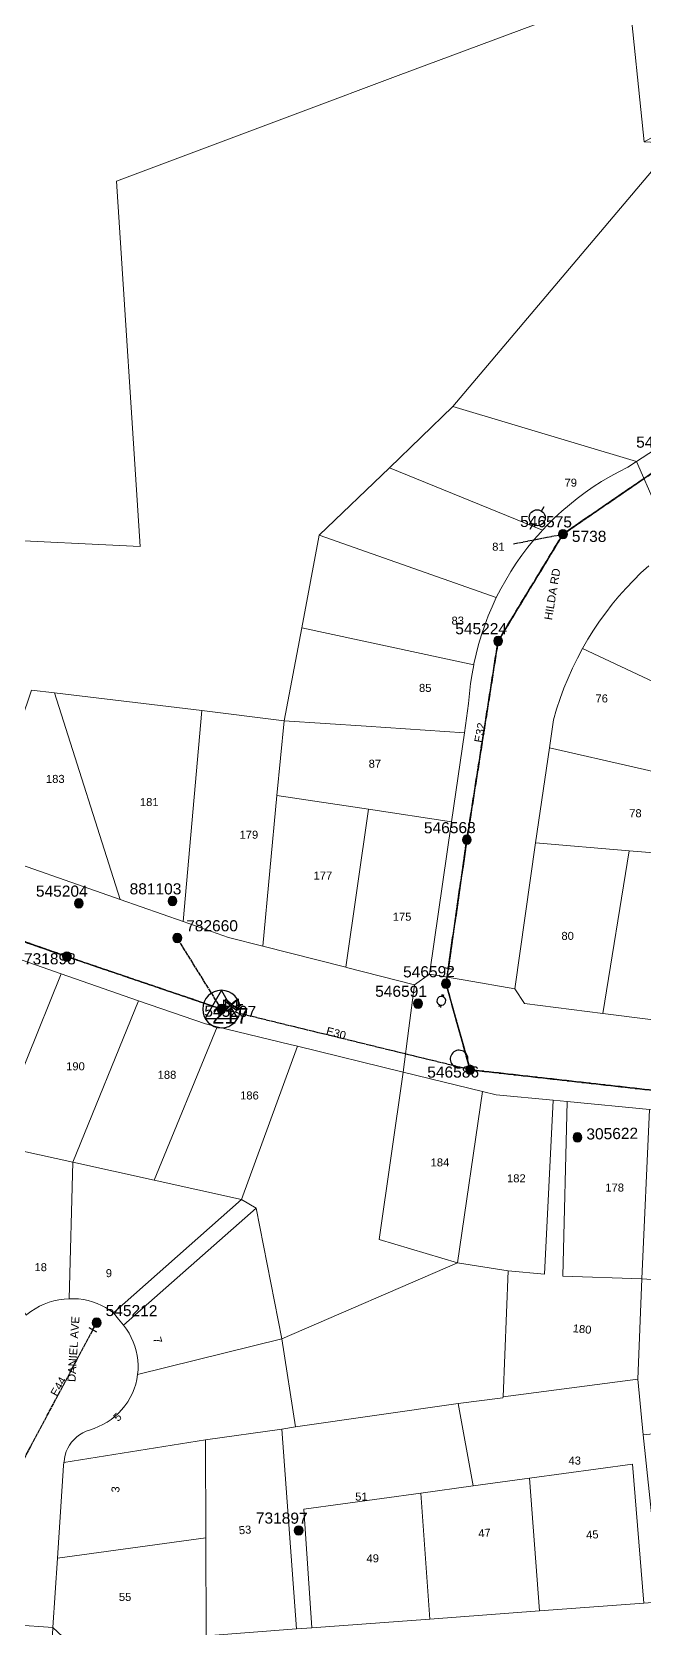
# Model space of a CAD drawing. Header units: metres. Extents: x 311460 to 313373, y 6261260 to 6263889.
# Drawn here: x 311804.7 to 311942.5, y 6262374.5 to 6262733.6 of the extents above; entities that cross this region are included whole.
import ezdxf
from ezdxf.enums import TextEntityAlignment as Align

# ---------------------------------------------------------------- set-up
doc = ezdxf.new("R2010")
doc.units = ezdxf.units.M
doc.linetypes.add('Cable Exist OH', pattern=[1, 1, 0])
doc.layers.get('0').update_dxf_attribs({"color": 6})
doc.layers.add('Cadastre Land Parcels_SP_EXT', color=9, linetype='Continuous', lineweight=5)
doc.layers.add('Cadastre Roads_SP_EXT', color=9, linetype='Continuous', lineweight=5)
for name, color, linetype in [('Equip_LV_EXT', 7, 'Continuous'), ('Equip_SP_HV_EXT', 7, 'Continuous'), ('Equip_SP_LV_EXT', 7, 'Continuous'), ('Mains_HV_EXT', 7, 'Continuous'), ('Mains_LV_EXT', 7, 'Continuous'), ('Mains_SL_EXT', 7, 'Continuous'), ('Sub_SP_TR_HV_LV_EXT', 7, 'Continuous'), ('SupportsOH_SP_TR_HV_LV_SL_EXT', 7, 'Continuous')]:
    doc.layers.add(name, color=color, linetype=linetype)
doc.layers.get('0').freeze()
doc.styles.add('POLE_LABEL', font='arial.ttf')
doc.styles.get("Standard").update_dxf_attribs({"font": 'arial.ttf'})

# ---------------------------------------------------------------- blocks, each defined once
blk = doc.blocks.new('SUB_POLE_EXT')
blk.add_wipeout([(0, 4.22), (0.42, 4.2), (0.83, 4.14), (1.21, 4.05), (1.62, 3.9), (1.99, 3.72), (2.35, 3.51), (2.68, 3.26), (2.99, 2.99), (3.28, 2.66), (3.52, 2.34), (3.76, 1.92), (3.9, 1.62), (4.04, 1.23), (4.18, 0.63), (4.22, 0), (4.18, -0.61), (4.06, -1.15), (3.9, -1.62), (3.58, -2.24), (3.22, -2.73), (2.97, -3.01), (2.68, -3.26), (2.36, -3.5), (2, -3.72), (1.64, -3.89), (1.25, -4.03), (0.82, -4.14), (0.42, -4.2), (0, -4.22), (-0.41, -4.2), (-0.8, -4.15), (-1.21, -4.05), (-1.62, -3.9), (-1.99, -3.73), (-2.35, -3.51), (-2.68, -3.26), (-2.96, -3.02), (-3.23, -2.72), (-3.51, -2.35), (-3.71, -2.01), (-3.91, -1.6), (-4.05, -1.21), (-4.16, -0.76), (-4.22, -0.14), (-4.21, 0.39), (-4.14, 0.83), (-4.03, 1.27), (-3.9, 1.63), (-3.71, 2.02), (-3.5, 2.37), (-3.28, 2.67), (-2.99, 2.99), (-2.68, 3.27), (-2.33, 3.52), (-1.98, 3.73), (-1.63, 3.9), (-1.2, 4.05), (-0.78, 4.15), (-0.4, 4.21)])
blk.add_line((2.16, 0.48), (2.16, 0.48, 0))
blk.add_lwpolyline([(-4.22, 0, 1), (4.22, 0, 1)], format="xyb", close=True)
blk.add_lwpolyline([(2.14, 0.52), (0, 4.22), (-3.66, -2.11), (3.66, -2.11)], close=True)
for tag, height, flags, p in [('ASSET_NUM', 3.5, 8, (2, 2)), ('STREET_CODE', 0.2, 9, (1.5, 0)), ('CONSTRUCTED_VOLTAGE', 0.2, 9, (1.5, -0.2)), ('OPERATING_VOLTAGE', 0.2, 9, (1.5, -0.6)), ('OPERATED_BY', 0.2, 9, (1.5, -0.8)), ('ORIENTATION', 0.2, 9, (1.5, -1.2)), ('OWNED_BY', 0.2, 9, (1.5, -1.4)), ('SECONDARY_VOLTAGE', 0.2, 9, (1.5, -1.6)), ('STATE', 0.2, 9, (1.5, -1.8)), ('SUBSTATION_TYPE', 0.2, 9, (1.5, -2)), ('STREETNAME', 0.2, 9, (1.5, -2.8)), ('SUBURB', 0.2, 9, (1.5, -3)), ('Z', 0.2, 1, (1.5, -3.4)), ('NO_PHASES', 0.2, 9, (1.5, -0.4)), ('MAINTAINED_BY', 0.2, 9, (1.5, -1)), ('USAGE', 0.2, 9, (1.5, -2.2)), ('LEGEND', 0.2, 9, (1.5, -2.4)), ('LOCATION', 0.2, 9, (1.5, -2.6)), ('NOTES', 0.2, 9, (1.5, -3.2))]:
    blk.add_attdef(tag, text='', height=height, dxfattribs=dict(flags=flags)).set_placement(p, align=Align.MIDDLE_LEFT)
blk = doc.blocks.new('LV_OH_LINKS_OPEN_EXT')
for p, q in [((-0.17, 4.97), (-0.17, 5.46)), ((0.17, 4.97), (0.17, 5.46)), ((-0.17, 3), (-0.17, 2.5)), ((0.17, 3), (0.17, 2.5))]:
    blk.add_line(p, q)
blk.add_lwpolyline([(0, 2.99, 1), (0, 4.98, 1)], format="xyb", close=True)
at = {"flags": 9}
for tag, p in [('ACTUAL_STATUS', (0, 0)), ('CONSTRUCTED_VOLTAGE', (0, -0.2)), ('OPERATING_VOLTAGE', (0, -0.6)), ('ORIENTATION', (0, -0.8)), ('OWNED_BY', (0, -1)), ('STATE', (0, -1.2)), ('SWITCH_TYPE', (0, -1.4)), ('NO_PHASES', (0, -0.4)), ('USAGE', (0, -1.6)), ('LEGEND', (0, -1.8)), ('NOTES', (0, -2))]:
    blk.add_attdef(tag, text='', height=0.2, dxfattribs=at).set_placement(p, align=Align.MIDDLE_LEFT)
at = {"flags": 1}
blk.add_attdef('Z', (0, 0), '', height=0.2, dxfattribs=at)
blk = doc.blocks.new('LV_OH_LINKS_DISTFUSE_EXT')
for p, q in [((0, 0), (0.96, 0)), ((3.84, 0), (4.8, 0))]:
    blk.add_line(p, q)
blk.add_lwpolyline([(3.84, -1.2), (3.84, 1.2), (0.96, -1.2), (0.96, 1.2)], close=True)
at = {"flags": 9}
for tag, p in [('ACTUAL_STATUS', (0, 0)), ('CONSTRUCTED_VOLTAGE', (0, -0.2)), ('OPERATING_VOLTAGE', (0, -0.6)), ('ORIENTATION', (0, -0.8)), ('OWNED_BY', (0, -1)), ('STATE', (0, -1.2)), ('SWITCH_TYPE', (0, -1.4)), ('NO_PHASES', (0, -0.4)), ('USAGE', (0, -1.6)), ('NOTES', (0, -1.8))]:
    blk.add_attdef(tag, text='', height=0.2, dxfattribs=at).set_placement(p, align=Align.MIDDLE_LEFT)
at = {"flags": 1}
blk.add_attdef('Z', (0, 0), '', height=0.2, dxfattribs=at)
blk = doc.blocks.new('POLE_EXT')
blk.add_hatch(color=256).paths.add_polyline_path([(-1, 0, 1), (1, 0, 1)])
blk.add_lwpolyline([(-1, 0, 1), (1, 0, 1)], format="xyb", close=True)
for tag, height, flags, p in [('pNumber', 2.5, 8, (-17.84, 2.07)), ('OWNED_BY', 0.2, 9, (1.35, -0.4)), ('SPECIAL_USE', 0.2, 9, (1.35, -0.8)), ('STATE', 0.2, 9, (1.35, -1)), ('cLV', 0.2, 9, (1.35, -1.4)), ('hDepth', 0.2, 9, (1.35, -1.6)), ('hDia', 0.2, 9, (1.35, -1.8)), ('cHV', 0.2, 9, (1.35, -2)), ('cLinedev', 0.2, 9, (1.35, -3.4)), ('PARENT', 0.2, 9, (1.35, -0.6)), ('USAGE', 0.2, 9, (1.35, -1.2)), ('LBRACKET', 0.2, 9, (1.35, -2.2)), ('LExisting', 0.2, 9, (1.35, -2.4)), ('LANTNUMBER', 0.2, 9, (1.35, -2.6)), ('LOther', 0.2, 9, (1.35, -2.8)), ('LRemove', 0.2, 9, (1.35, -3)), ('LEGEND', 0.2, 9, (1.35, -3.2)), ('LOCATION', 0.2, 9, (1.35, -3.6)), ('pExisting', 0.2, 9, (1.35, -3.8)), ('pFooting', 0.2, 9, (1.35, -4.4)), ('pNew', 0.2, 9, (1.35, -4.6)), ('pRelocate', 0.2, 9, (1.35, -5)), ('pRemove', 0.2, 9, (1.35, -5.2)), ('pReplace', 0.2, 9, (1.35, -5.4)), ('pStay', 0.2, 9, (1.35, -5.6)), ('pType', 0.2, 9, (1.35, -5.8)), ('cspan', 0.2, 9, (1.35, -6)), ('STREETNAME', 0.2, 9, (1.35, -6.2)), ('SUBURB', 0.2, 9, (1.35, -6.4)), ('OPERATED_BY', 0.2, 9, (1.36, -7.01)), ('PFNUMBER', 0.2, 9, (1.35, -4)), ('NEWPFNUMBER', 0.2, 9, (1.35, -4.2)), ('NOTES', 0.2, 9, (1.35, -6.6)), ('MAINTAINED_BY', 0.2, 9, (1.36, -6.81))]:
    blk.add_attdef(tag, text='', height=height, dxfattribs=dict(flags=flags)).set_placement(p, align=Align.MIDDLE_LEFT)
at = {"style": 'POLE_LABEL'}
for tag, height, flags, p in [('STRUCTURE_PLANT_NUMBER', 0.2, 9, (1.35, 0.03)), ('ASSET_NUM', 2.5, 8, (2, 2)), ('STREET_CODE', 0.2, 9, (1.35, -0.2))]:
    blk.add_attdef(tag, text='', height=height, dxfattribs=dict(at, flags=flags)).set_placement(p, align=Align.MIDDLE_LEFT)
at = {"flags": 1}
blk.add_attdef('Z', (1.35, -7.33), '', height=0.2, dxfattribs=at)
blk = doc.blocks.new('HV_ABS_OPEN_EXT')
for p, q in [((-3, 6.87), (-1.8, 6.87)), ((1.8, 6.87), (3, 6.87))]:
    blk.add_line(p, q)
blk.add_circle((0, 6.87), 1.8)
for tag, height, flags, p in [('STREET_CODE', 0.2, 9, (1.5, 0)), ('ASSET_NUM', 2.5, 8, (2, 2)), ('ACTUAL_STATUS', 0.2, 9, (1.5, -0.2)), ('CONSTRUCTED_VOLTAGE', 0.2, 9, (1.5, -0.4)), ('OPERATING_VOLTAGE', 0.2, 9, (1.5, -0.8)), ('ORIENTATION', 0.2, 9, (1.5, -1)), ('OWNED_BY', 0.2, 9, (1.5, -1.2)), ('STATE', 0.2, 9, (1.5, -1.4)), ('SWITCH_TYPE', 0.2, 9, (1.5, -1.6)), ('STREETNAME', 0.2, 9, (1.5, -2.4)), ('SUBURB', 0.2, 9, (1.5, -2.6)), ('OPERATED_BY', 0.2, 9, (1.5, -3.2)), ('Z', 0.2, 1, (1.5, -3.6)), ('NO_PHASES', 0.2, 9, (1.5, -0.6)), ('USAGE', 0.2, 9, (1.5, -1.8)), ('LEGEND', 0.2, 9, (1.5, -2)), ('LOCATION', 0.2, 9, (1.5, -2.2)), ('NOTES', 0.2, 9, (1.5, -2.8)), ('MAINTAINED_BY', 0.2, 9, (1.5, -3)), ('LABEL_ALIGNMENT', 0.2, 9, (1.5, -3.4))]:
    blk.add_attdef(tag, text='', height=height, dxfattribs=dict(flags=flags)).set_placement(p, align=Align.MIDDLE_LEFT)
blk = doc.blocks.new('End Shackle_EXT')
blk.add_wipeout([(0, 0.25), (1.81, 0.25), (1.82, -0.25), (0, -0.25)])
blk.add_line((1.81, -1), (1.81, 1))
at = {"flags": 1}
blk.add_attdef('Z', (0, 0), '', height=0.2, dxfattribs=at)
at = {"flags": 9}
for tag, p in [('CONNECTOR_TYPE', (0, 0)), ('CONSTRUCTED_VOLTAGE', (0, -0.2)), ('OPERATING_VOLTAGE', (0, -0.6)), ('ORIENTATION', (0, -0.8)), ('OWNED_BY', (0, -1)), ('STATE', (0, -1.2)), ('NO_PHASES', (0, -0.4)), ('USAGE', (0, -1.4)), ('NOTES', (0, -1.6))]:
    blk.add_attdef(tag, text='', height=0.2, dxfattribs=at).set_placement(p, align=Align.MIDDLE_LEFT)

msp = doc.modelspace()

# ---------------------------------------------------------------- linework, layer by layer
at = {"layer": 'Cadastre Land Parcels_SP_EXT', "linetype": 'Continuous'}
for points in [[(311520.36, 6262955.95), (311490.23, 6262931.96), (311505, 6262914.04), (311557.68, 6262840.03), (311571.49, 6262809.57), (311579.24, 6262781.64), (311600.68, 6262704.21), (311609.49, 6262744.8), (311647.24, 6262719.92), (311689.74, 6262685.8), (311741.97, 6262661.77), (311761.12, 6262621.09), (311829.11, 6262617.8), (311823.8, 6262700.03), (311865.18, 6262715.51), (311887.14, 6262723.73), (311938.94, 6262743.09), (311942.5, 6262708.85), (311982.1, 6262730.69), (312070.89, 6262779.66), (312197.05, 6262819.66), (312208.41, 6262823.26), (312232.45, 6262830.88)], [(311804.65, 6262585.53), (311809.86, 6262584.92), (311842.96, 6262580.9), (311861.48, 6262578.59), (311865.47, 6262599.54), (311869.41, 6262620.37), (311885.23, 6262635.48), (311899.47, 6262649.33), (311949.48, 6262708.44), (311942.5, 6262708.85), (311942.5, 6262708.85), (311938.94, 6262743.09), (311887.14, 6262723.73), (311865.18, 6262715.51), (311823.8, 6262700.03), (311829.11, 6262617.8), (311761.12, 6262621.09)], [(311949.48, 6262708.44), (311899.47, 6262649.33), (311940.75, 6262636.96), (311958.49, 6262648.44)], [(311943.52, 6262613.5), (311941.76, 6262611.88), (311940.06, 6262610.2), (311938.41, 6262608.46), (311936.83, 6262606.67), (311935.3, 6262604.82), (311933.84, 6262602.93), (311932.44, 6262600.99), (311931.11, 6262599), (311929.85, 6262596.97), (311928.64, 6262594.87), (311964.43, 6262578.11)]]:
    msp.add_lwpolyline(points, dxfattribs=at)
for points in [[(311940.75, 6262636.96), (311899.47, 6262649.33), (311885.23, 6262635.48), (311919.63, 6262621.49), (311920.74, 6262622.68), (311922.33, 6262624.25), (311923.96, 6262625.77), (311925.66, 6262627.22), (311927.4, 6262628.61), (311929.19, 6262629.95), (311931.03, 6262631.21), (311932.91, 6262632.41), (311934.83, 6262633.55), (311936.79, 6262634.61), (311938.79, 6262635.65), (311940.75, 6262636.96)], [(311919.63, 6262621.49), (311885.23, 6262635.48), (311869.41, 6262620.37), (311909.23, 6262606.31), (311910.26, 6262608.31), (311911.34, 6262610.26), (311912.49, 6262612.17), (311913.71, 6262614.04), (311914.99, 6262615.87), (311916.34, 6262617.65), (311917.74, 6262619.38), (311919.21, 6262621.05), (311919.63, 6262621.49)], [(311909.23, 6262606.31), (311869.41, 6262620.37), (311865.47, 6262599.54), (311904.15, 6262591.17), (311904.19, 6262591.42), (311904.69, 6262593.62), (311905.26, 6262595.8), (311905.9, 6262597.96), (311906.63, 6262600.09), (311907.43, 6262602.2), (311908.3, 6262604.28), (311909.23, 6262606.31)], [(311904.15, 6262591.17), (311865.47, 6262599.54), (311861.48, 6262578.59), (311879.98, 6262577.37), (311902.05, 6262575.91), (311903.01, 6262582.5), (311903.18, 6262584.74), (311903.44, 6262586.98), (311903.78, 6262589.21), (311904.15, 6262591.17)], [(311964.43, 6262578.11), (311928.64, 6262594.87), (311927.48, 6262592.7), (311926.39, 6262590.48), (311925.37, 6262588.22), (311924.42, 6262585.92), (311923.56, 6262583.59), (311922.77, 6262581.24), (311922.06, 6262578.86), (311921.17, 6262572.56), (311960.61, 6262563.56), (311964.43, 6262578.11)], [(311809.86, 6262584.92), (311804.65, 6262585.53), (311792.54, 6262549.65), (311824.59, 6262538.44), (311809.86, 6262584.92)], [(311842.96, 6262580.9), (311809.86, 6262584.92), (311824.59, 6262538.44), (311838.78, 6262533.44), (311842.96, 6262580.9)], [(311861.48, 6262578.59), (311842.96, 6262580.9), (311838.78, 6262533.44), (311848.97, 6262529.84), (311856.72, 6262527.89), (311859.88, 6262561.82), (311861.48, 6262578.59)], [(311902.05, 6262575.91), (311879.98, 6262577.37), (311861.48, 6262578.59), (311859.88, 6262561.82), (311880.51, 6262558.71), (311899.16, 6262555.89), (311902.05, 6262575.91)], [(311960.61, 6262563.56), (311921.17, 6262572.56), (311918.08, 6262551.17), (311939.14, 6262549.39), (311956.67, 6262547.93), (311960.61, 6262563.56)], [(311880.51, 6262558.71), (311859.88, 6262561.82), (311856.72, 6262527.89), (311875.36, 6262523.19), (311880.51, 6262558.71)], [(311899.16, 6262555.89), (311880.51, 6262558.71), (311875.36, 6262523.19), (311875.52, 6262523.15), (311890.82, 6262519.24), (311894.21, 6262521.64), (311899.16, 6262555.89)], [(311939.14, 6262549.39), (311918.08, 6262551.17), (311913.38, 6262518.31), (311915.55, 6262515.01), (311933.23, 6262512.74), (311939.14, 6262549.39)], [(311956.67, 6262547.93), (311939.14, 6262549.39), (311933.23, 6262512.74), (311953.46, 6262510.24), (311956.67, 6262547.93)], [(311811.31, 6262521.7), (311793.9, 6262527.76), (311781.25, 6262495.69), (311779.6, 6262486.89), (311795.79, 6262483.32), (311811.31, 6262521.7)], [(311828.73, 6262515.65), (311811.31, 6262521.7), (311795.79, 6262483.32), (311813.95, 6262479.3), (311828.73, 6262515.65)], [(311900.49, 6262456.71), (311882.86, 6262461.96), (311888.27, 6262499.58), (311864.53, 6262505.41), (311851.9, 6262470.9), (311855.22, 6262468.97), (311861, 6262439.59), (311900.49, 6262456.71)], [(311906.16, 6262495.22), (311888.27, 6262499.58), (311882.86, 6262461.96), (311900.49, 6262456.71), (311906.16, 6262495.22)], [(311911.86, 6262454.91), (311920.08, 6262454.15), (311922.05, 6262493.25), (311909.19, 6262494.5), (311906.16, 6262495.22), (311900.49, 6262456.71), (311911.86, 6262454.91)], [(311910.74, 6262426.51), (311941.06, 6262430.53), (311942, 6262453.09), (311924.16, 6262453.66), (311925.18, 6262492.95), (311922.05, 6262493.25), (311920.08, 6262454.15), (311911.86, 6262454.91), (311910.74, 6262426.51)], [(311943.7, 6262491.18), (311925.18, 6262492.95), (311924.16, 6262453.66), (311942, 6262453.09), (311943.7, 6262491.18)], [(311965.68, 6262489.09), (311943.7, 6262491.18), (311942, 6262453.09), (311964.1, 6262451.57), (311964.39, 6262458.56), (311965.68, 6262489.09)], [(311795.79, 6262483.32), (311779.6, 6262486.89), (311803.45, 6262444.9), (311803.59, 6262445.03), (311804.51, 6262445.73), (311805.47, 6262446.36), (311806.48, 6262446.92), (311807.52, 6262447.41), (311808.61, 6262447.81), (311809.71, 6262448.14), (311810.84, 6262448.38), (311811.98, 6262448.54), (311813.11, 6262448.62), (311813.95, 6262479.3), (311795.79, 6262483.32)], [(311832.22, 6262475.26), (311813.95, 6262479.3), (311813.11, 6262448.62), (311814.2, 6262448.62), (311815.26, 6262448.55), (311816.32, 6262448.41), (311817.37, 6262448.19), (311818.4, 6262447.9), (311819.4, 6262447.53), (311820.38, 6262447.1), (311821.32, 6262446.6), (311822.23, 6262446.04), (311823.09, 6262445.41), (311851.9, 6262470.9), (311832.22, 6262475.26)], [(311861, 6262439.59), (311855.22, 6262468.97), (311825.36, 6262442.64), (311826.01, 6262441.78), (311826.6, 6262440.87), (311827.11, 6262439.92), (311827.56, 6262438.94), (311827.93, 6262437.93), (311828.22, 6262436.89), (311828.44, 6262435.84), (311828.59, 6262434.77), (311828.65, 6262433.69), (311828.63, 6262432.61), (311828.54, 6262431.54), (311861, 6262439.59)], [(311900.63, 6262425.06), (311910.73, 6262426.29), (311910.74, 6262426.51), (311911.86, 6262454.91), (311900.49, 6262456.71), (311861, 6262439.59), (311864.04, 6262419.78), (311900.63, 6262425.06)], [(311964.1, 6262451.57), (311942, 6262453.09), (311941.06, 6262430.53), (311942.26, 6262417.96), (311960.99, 6262419.88), (311964.77, 6262381.07), (311968.43, 6262381.19), (311963.23, 6262433.3), (311964.1, 6262451.57)], [(311864.04, 6262419.78), (311861, 6262439.59), (311828.54, 6262431.54), (311828.36, 6262430.46), (311828.1, 6262429.4), (311827.77, 6262428.36), (311827.35, 6262427.34), (311826.87, 6262426.36), (311826.31, 6262425.42), (311825.69, 6262424.53), (311825, 6262423.68), (311824.25, 6262422.88), (311823.44, 6262422.14), (311822.58, 6262421.47), (311821.68, 6262420.85), (311820.73, 6262420.31), (311819.74, 6262419.84), (311818.78, 6262419.43), (311817.71, 6262419.04), (311816.93, 6262418.78), (311816.19, 6262418.43), (311815.49, 6262418.01), (311814.83, 6262417.52), (311814.23, 6262416.96), (311813.69, 6262416.35), (311813.21, 6262415.68), (311812.81, 6262414.97), (311812.48, 6262414.22), (311812.22, 6262413.45), (311812.05, 6262412.65), (311811.97, 6262411.83), (311811.96, 6262411.74), (311843.8, 6262416.86), (311861.01, 6262419.24), (311864.04, 6262419.78)], [(311942.26, 6262417.96), (311941.06, 6262430.53), (311910.74, 6262426.51), (311910.73, 6262426.29), (311900.63, 6262425.06), (311904, 6262406.5), (311916.72, 6262408.25), (311939.88, 6262411.42), (311942.45, 6262380.11), (311946.25, 6262380.39), (311942.26, 6262417.96)], [(311867.75, 6262374.57), (311865.89, 6262401.27), (311892.25, 6262404.89), (311904, 6262406.5), (311900.63, 6262425.06), (311864.04, 6262419.78), (311861.01, 6262419.24), (311864.24, 6262374.32), (311867.75, 6262374.57)], [(311864.24, 6262374.32), (311861.01, 6262419.24), (311843.8, 6262416.86), (311843.86, 6262394.85), (311843.95, 6262372.81), (311864.24, 6262374.32)], [(311964.77, 6262381.07), (311960.99, 6262419.88), (311942.26, 6262417.96), (311946.25, 6262380.39), (311946.5, 6262380.41), (311964.77, 6262381.07)], [(311843.86, 6262394.85), (311843.8, 6262416.86), (311811.96, 6262411.74), (311811.89, 6262411.06), (311810.5, 6262390.23), (311843.86, 6262394.85)], [(311918.96, 6262378.37), (311916.72, 6262408.25), (311904, 6262406.5), (311892.25, 6262404.89), (311894.24, 6262376.53), (311918.96, 6262378.37)], [(311942.45, 6262380.11), (311939.88, 6262411.42), (311916.72, 6262408.25), (311918.96, 6262378.37), (311942.45, 6262380.11)], [(311894.24, 6262376.53), (311892.25, 6262404.89), (311865.89, 6262401.27), (311867.75, 6262374.57), (311894.24, 6262376.53)], [(311843.95, 6262372.81), (311843.86, 6262394.85), (311810.5, 6262390.23), (311809.48, 6262374.65), (311813.81, 6262370.58), (311843.95, 6262372.81)]]:
    msp.add_lwpolyline(points, close=True, dxfattribs=at)
at = {"layer": 'Cadastre Roads_SP_EXT', "linetype": 'Continuous'}
for points in [[(311945.07, 6262627.18), (311940.75, 6262636.96), (311938.79, 6262635.65), (311936.79, 6262634.61), (311934.83, 6262633.55), (311932.91, 6262632.41), (311931.03, 6262631.21), (311929.19, 6262629.95), (311927.4, 6262628.61), (311925.66, 6262627.22), (311923.96, 6262625.77), (311922.33, 6262624.25), (311920.74, 6262622.68), (311919.63, 6262621.49), (311919.21, 6262621.05), (311917.74, 6262619.38), (311916.34, 6262617.65), (311914.99, 6262615.87), (311913.71, 6262614.04), (311912.49, 6262612.17), (311911.34, 6262610.26), (311910.26, 6262608.31), (311909.23, 6262606.31), (311908.3, 6262604.28), (311907.43, 6262602.2), (311906.63, 6262600.09), (311905.9, 6262597.96), (311905.26, 6262595.8), (311904.69, 6262593.62), (311904.19, 6262591.42), (311904.15, 6262591.17), (311903.78, 6262589.21), (311903.44, 6262586.98), (311903.18, 6262584.74), (311903.01, 6262582.5), (311902.05, 6262575.91), (311899.16, 6262555.89), (311894.21, 6262521.64), (311902.23, 6262520.25), (311913.38, 6262518.31), (311918.08, 6262551.17), (311921.17, 6262572.56), (311922.06, 6262578.86), (311922.77, 6262581.24), (311923.56, 6262583.59), (311924.42, 6262585.92), (311925.37, 6262588.22), (311926.39, 6262590.48), (311927.48, 6262592.7), (311928.64, 6262594.87), (311929.85, 6262596.97), (311931.11, 6262599), (311932.44, 6262600.99), (311933.84, 6262602.93), (311935.3, 6262604.82), (311936.83, 6262606.67), (311938.41, 6262608.46), (311940.06, 6262610.2), (311941.76, 6262611.88), (311943.52, 6262613.5)], [(311800.99, 6262375.24), (311809.48, 6262374.65), (311810.5, 6262390.23), (311811.89, 6262411.06), (311811.96, 6262411.74), (311811.97, 6262411.83), (311812.05, 6262412.65), (311812.22, 6262413.45), (311812.48, 6262414.22), (311812.81, 6262414.97), (311813.21, 6262415.68), (311813.69, 6262416.35), (311814.23, 6262416.96), (311814.83, 6262417.52), (311815.49, 6262418.01), (311816.19, 6262418.43), (311816.93, 6262418.78), (311817.71, 6262419.04), (311818.78, 6262419.43), (311819.74, 6262419.84), (311820.73, 6262420.31), (311821.68, 6262420.85), (311822.58, 6262421.47), (311823.44, 6262422.14), (311824.25, 6262422.88), (311825, 6262423.68), (311825.69, 6262424.53), (311826.31, 6262425.42), (311826.87, 6262426.36), (311827.35, 6262427.34), (311827.77, 6262428.36), (311828.1, 6262429.4), (311828.36, 6262430.46), (311828.54, 6262431.54), (311828.63, 6262432.61), (311828.65, 6262433.69), (311828.59, 6262434.77), (311828.44, 6262435.84), (311828.22, 6262436.89), (311827.93, 6262437.93), (311827.56, 6262438.94), (311827.11, 6262439.92), (311826.6, 6262440.87), (311826.01, 6262441.78), (311825.36, 6262442.64), (311824.23, 6262444.02), (311823.09, 6262445.41), (311823.09, 6262445.41), (311822.23, 6262446.04), (311821.32, 6262446.6), (311820.38, 6262447.1), (311819.4, 6262447.53), (311818.4, 6262447.9), (311817.37, 6262448.19), (311816.32, 6262448.41), (311815.26, 6262448.55), (311814.2, 6262448.62), (311813.11, 6262448.62), (311811.98, 6262448.54), (311810.84, 6262448.38), (311809.71, 6262448.14), (311808.61, 6262447.81), (311807.52, 6262447.41), (311806.48, 6262446.92), (311805.47, 6262446.36), (311804.51, 6262445.73)], [(312031.57, 6262368.12), (312030.55, 6262375.79), (312029.55, 6262383.41), (312006.61, 6262382.57), (311988.97, 6262381.93), (311986.68, 6262381.85), (311968.43, 6262381.19), (311964.77, 6262381.07), (311946.5, 6262380.41), (311946.25, 6262380.39), (311942.45, 6262380.11), (311918.96, 6262378.37), (311894.24, 6262376.53), (311867.75, 6262374.57), (311864.24, 6262374.32)], [(311813.81, 6262370.58), (311809.48, 6262374.65), (311808.89, 6262362.32)]]:
    msp.add_lwpolyline(points, dxfattribs=at)
msp.add_lwpolyline([(311855.22, 6262468.97), (311851.9, 6262470.9), (311823.09, 6262445.41), (311824.23, 6262444.02), (311825.36, 6262442.64), (311855.22, 6262468.97)], close=True, dxfattribs=at)
at = {"layer": 'Mains_HV_EXT', "linetype": 'Cable Exist OH'}
for points in [[(311924.23, 6262620.6), (311950.34, 6262638.5)], [(311993.49, 6262490.54), (311959.95, 6262493.74), (311903.34, 6262500.11)]]:
    msp.add_lwpolyline(points, dxfattribs=at)
at = {"layer": 'Mains_LV_EXT', "linetype": 'Cable Exist OH'}
for points in [[(311950.34, 6262638.5), (311924.23, 6262620.6)], [(311924.23, 6262620.6), (311909.64, 6262596.58)], [(311913.11, 6262618.42), (311924.23, 6262620.6)], [(311909.64, 6262596.58), (311902.6, 6262551.85)], [(311783.88, 6262535.56), (311812.62, 6262525.57)], [(311903.34, 6262500.11), (311959.95, 6262493.74)]]:
    msp.add_lwpolyline(points, dxfattribs=at)
at = {"layer": 'Mains_LV_EXT', "linetype": 'Continuous'}
msp.add_lwpolyline([(311902.8, 6262502.04, 3.690324), (311901.4, 6262500.59)], format="xyb", dxfattribs=at)
at = {"layer": 'Mains_SL_EXT', "linetype": 'Cable Exist OH'}
for points in [[(311909.64, 6262596.58), (311924.23, 6262620.6), (311950.34, 6262638.5)], [(311783.88, 6262535.56), (311812.62, 6262525.57)], [(311903.34, 6262500.11), (311959.95, 6262493.74)]]:
    msp.add_lwpolyline(points, dxfattribs=at)

# ---------------------------------------------------------------- block references
at = {"layer": 'Equip_SP_HV_EXT'}
ref = msp.add_blockref('HV_ABS_OPEN_EXT', (311924.23, 6262620.6), dxfattribs=dict(at, rotation=57.63518879743604))
ref.add_attrib('ASSET_NUM', '5738', dxfattribs={"layer": '0', "height": 2.5}).set_placement((311926.23, 6262621.35), align=Align.TOP_LEFT)
at = {"layer": 'Equip_SP_LV_EXT', "rotation": 164.6332381244821}
msp.add_blockref('LV_OH_LINKS_OPEN_EXT', (311897.92, 6262519.46), dxfattribs=at)
at = {"layer": 'Sub_SP_TR_HV_LV_EXT'}
ref = msp.add_blockref('SUB_POLE_EXT', (311847.39, 6262513.76), dxfattribs=at)
ref.add_attrib('ASSET_NUM', '217', dxfattribs={"layer": '0', "height": 3.5}).set_placement((311849.39, 6262514.01), align=Align.TOP_CENTER)
at = {"layer": 'SupportsOH_SP_TR_HV_LV_SL_EXT'}
ref = msp.add_blockref('POLE_EXT', (311950.34, 6262638.5), dxfattribs=at)
ref.add_attrib('ASSET_NUM', '546567', dxfattribs={"layer": '0', "height": 2.5, "rotation": 359.7788, "style": 'POLE_LABEL'}).set_placement((311952.34, 6262639.25), align=Align.BOTTOM_RIGHT)
ref = msp.add_blockref('POLE_EXT', (311924.23, 6262620.6), dxfattribs=at)
ref.add_attrib('ASSET_NUM', '546575', dxfattribs={"layer": '0', "height": 2.5, "rotation": 359.4767, "style": 'POLE_LABEL'}).set_placement((311926.23, 6262621.35), align=Align.BOTTOM_RIGHT)
ref = msp.add_blockref('POLE_EXT', (311909.64, 6262596.58), dxfattribs=at)
ref.add_attrib('ASSET_NUM', '545224', dxfattribs={"layer": '0', "height": 2.5, "style": 'POLE_LABEL'}).set_placement((311911.64, 6262597.33), align=Align.BOTTOM_RIGHT)
ref = msp.add_blockref('POLE_EXT', (311902.6, 6262551.85), dxfattribs=at)
ref.add_attrib('ASSET_NUM', '546568', dxfattribs={"layer": '0', "height": 2.5, "rotation": 0.3049, "style": 'POLE_LABEL'}).set_placement((311904.6, 6262552.6), align=Align.BOTTOM_RIGHT)
ref = msp.add_blockref('POLE_EXT', (311815.3, 6262537.54), dxfattribs=at)
ref.add_attrib('ASSET_NUM', '545204', dxfattribs={"layer": '0', "height": 2.5, "style": 'POLE_LABEL'}).set_placement((311817.3, 6262538.29), align=Align.BOTTOM_RIGHT)
ref = msp.add_blockref('POLE_EXT', (311836.38, 6262538.06), dxfattribs=at)
ref.add_attrib('ASSET_NUM', '881103', dxfattribs={"layer": '0', "height": 2.5, "style": 'POLE_LABEL'}).set_placement((311838.38, 6262538.81), align=Align.BOTTOM_RIGHT)
ref = msp.add_blockref('POLE_EXT', (311837.45, 6262529.76), dxfattribs=at)
ref.add_attrib('ASSET_NUM', '782660', dxfattribs={"layer": '0', "height": 2.5, "style": 'POLE_LABEL'}).set_placement((311839.45, 6262530.51), align=Align.BOTTOM_LEFT)
ref = msp.add_blockref('POLE_EXT', (311812.62, 6262525.57), dxfattribs=at)
ref.add_attrib('ASSET_NUM', '731898', dxfattribs={"layer": '0', "height": 2.5, "rotation": 359.9312, "style": 'POLE_LABEL'}).set_placement((311814.62, 6262526.32), align=Align.TOP_RIGHT)
ref = msp.add_blockref('POLE_EXT', (311891.62, 6262515), dxfattribs=at)
ref.add_attrib('ASSET_NUM', '546591', dxfattribs={"layer": '0', "height": 2.5, "rotation": 359.8481, "style": 'POLE_LABEL'}).set_placement((311893.62, 6262515.75), align=Align.BOTTOM_RIGHT)
ref = msp.add_blockref('POLE_EXT', (311903.34, 6262500.11), dxfattribs=at)
ref.add_attrib('ASSET_NUM', '546586', dxfattribs={"layer": '0', "height": 2.5, "rotation": 0.1526, "style": 'POLE_LABEL'}).set_placement((311905.34, 6262500.86), align=Align.TOP_RIGHT)
ref = msp.add_blockref('POLE_EXT', (311927.49, 6262484.9), dxfattribs=at)
ref.add_attrib('ASSET_NUM', '305622', dxfattribs={"layer": '0', "height": 2.5, "rotation": 1, "style": 'POLE_LABEL'}).set_placement((311929.49, 6262485.65), align=Align.MIDDLE_LEFT)
ref = msp.add_blockref('POLE_EXT', (311864.77, 6262396.48), dxfattribs=at)
ref.add_attrib('ASSET_NUM', '731897', dxfattribs={"layer": '0', "height": 2.5, "rotation": 359.7231, "style": 'POLE_LABEL'}).set_placement((311866.77, 6262397.23), align=Align.BOTTOM_RIGHT)

# ---------------------------------------------------------------- texts
at = {"layer": 'Cadastre Land Parcels_SP_EXT'}
for s, p in [('79', (311924.58, 6262631.28)), ('81', (311908.3, 6262616.87)), ('83', (311899.15, 6262600.25)), ('85', (311891.84, 6262585.11)), ('76', (311931.54, 6262582.74)), ('87', (311880.51, 6262568.05)), ('183', (311807.91, 6262564.64)), ('181', (311829.05, 6262559.43)), ('78', (311939.13, 6262556.92)), ('179', (311851.46, 6262552.08)), ('177', (311868.12, 6262542.9)), ('175', (311885.93, 6262533.64)), ('80', (311923.88, 6262529.33)), ('190', (311812.45, 6262499.99)), ('188', (311833.04, 6262498.08)), ('186', (311851.59, 6262493.43)), ('184', (311894.45, 6262478.37)), ('182', (311911.64, 6262474.79)), ('178', (311933.76, 6262472.72)), ('18', (311805.33, 6262454.81)), ('9', (311821.37, 6262453.46)), ('43', (311925.47, 6262411.3)), ('51', (311877.48, 6262403.2)), ('49', (311880.03, 6262389.31)), ('55', (311824.32, 6262380.62))]:
    msp.add_text(s, height=1.8, dxfattribs=at).set_placement(p)
for s, rotation, p in [('180', 354.5408, (311926.37, 6262441.09)), ('7', 285.9615, (311831.99, 6262439.71)), ('5', 45.0133, (311824.14, 6262420.86)), ('3', 86.25, (311824.4, 6262404.95)), ('53', 4.2276, (311851.37, 6262395.61)), ('47', 4.2278, (311905.24, 6262394.91)), ('45', 4.2638, (311929.5, 6262394.54))]:
    msp.add_text(s, height=1.8, rotation=rotation, dxfattribs=at).set_placement(p)
at = {"layer": 'Cadastre Roads_SP_EXT'}
for s, rotation, p in [('HILDA RD', 80.6307, (311921.75, 6262601.16)), ('DANIEL AVE', 86.4136, (311814.53, 6262429.84))]:
    msp.add_text(s, height=1.8, rotation=rotation, dxfattribs=at).set_placement(p)
at = {"layer": 'Mains_LV_EXT'}
for s, rotation, p in [('E32', 79.9804, (311906.02, 6262573.59)), ('E30', 345.1741, (311870.8, 6262508.05)), ('E44', 60.8555, (311810.4, 6262426.47))]:
    msp.add_text(s, height=1.8, rotation=rotation, dxfattribs=at).set_placement(p)

# ---------------------------------------------------------------- next in the draw order: linework, layer by layer
at = {"layer": 'Cadastre Land Parcels_SP_EXT', "linetype": 'Continuous'}
for points in [[(311846.45, 6262509.78), (311843.84, 6262510.43), (311828.73, 6262515.65), (311813.95, 6262479.3), (311832.22, 6262475.26), (311846.45, 6262509.78)], [(311864.53, 6262505.41), (311862.83, 6262505.8), (311846.45, 6262509.78), (311832.22, 6262475.26), (311851.9, 6262470.9), (311864.53, 6262505.41)]]:
    msp.add_lwpolyline(points, close=True, dxfattribs=at)
at = {"layer": 'Cadastre Roads_SP_EXT', "linetype": 'Continuous'}
msp.add_lwpolyline([(311793.9, 6262527.76), (311811.31, 6262521.7), (311828.73, 6262515.65), (311843.84, 6262510.43), (311846.45, 6262509.78), (311862.83, 6262505.8), (311864.53, 6262505.41), (311888.27, 6262499.58), (311889.55, 6262509.46), (311890.82, 6262519.24), (311875.52, 6262523.15), (311875.36, 6262523.19), (311856.72, 6262527.89), (311848.97, 6262529.84), (311838.78, 6262533.44), (311824.59, 6262538.44), (311792.54, 6262549.65)], dxfattribs=at)
at = {"layer": 'Mains_HV_EXT', "linetype": 'Cable Exist OH'}
for points in [[(311847.39, 6262513.76), (311812.62, 6262525.57), (311783.71, 6262535.77), (311754.27, 6262545.77), (311718.37, 6262558.34)], [(311903.34, 6262500.11), (311847.39, 6262513.76)]]:
    msp.add_lwpolyline(points, dxfattribs=at)
at = {"layer": 'Mains_LV_EXT', "linetype": 'Cable Exist OH'}
for points in [[(311812.62, 6262525.57), (311847.39, 6262513.76)], [(311903.34, 6262500.11), (311847.39, 6262513.76)]]:
    msp.add_lwpolyline(points, dxfattribs=at)
at = {"layer": 'Mains_SL_EXT', "linetype": 'Cable Exist OH'}
for points in [[(311847.39, 6262513.76), (311837.45, 6262529.76)], [(311812.62, 6262525.57), (311847.39, 6262513.76)], [(311903.34, 6262500.11), (311847.39, 6262513.76)]]:
    msp.add_lwpolyline(points, dxfattribs=at)

# ---------------------------------------------------------------- next in the draw order: block references
at = {"layer": 'Equip_LV_EXT'}
for p in [(311847.39, 6262514.76), (311846.99, 6262514.67)]:
    msp.add_blockref('LV_OH_LINKS_DISTFUSE_EXT', p, dxfattribs=at)
at = {"layer": 'Mains_LV_EXT', "rotation": 240.7830345448579}
msp.add_blockref('End Shackle_EXT', (311819.32, 6262443.22), dxfattribs=at)
at = {"layer": 'Mains_SL_EXT', "rotation": 80.27342700947018}
msp.add_blockref('End Shackle_EXT', (311898.15, 6262521.05), dxfattribs=at)
at = {"layer": 'SupportsOH_SP_TR_HV_LV_SL_EXT'}
ref = msp.add_blockref('POLE_EXT', (311847.39, 6262513.76), dxfattribs=at)
ref.add_attrib('ASSET_NUM', '545207', dxfattribs={"layer": '0', "height": 2.5, "rotation": 359.4813, "style": 'POLE_LABEL'}).set_placement((311849.39, 6262514.51), align=Align.TOP_CENTER)

# ---------------------------------------------------------------- next in the draw order: linework, layer by layer
at = {"layer": 'Mains_HV_EXT', "linetype": 'Cable Exist OH'}
msp.add_lwpolyline([(311903.34, 6262500.11), (311897.92, 6262519.46), (311902.6, 6262551.85), (311909.64, 6262596.58), (311924.23, 6262620.6)], dxfattribs=at)
at = {"layer": 'Mains_LV_EXT', "linetype": 'Cable Exist OH'}
for points in [[(311902.6, 6262551.85), (311898.35, 6262522.41), (311897.92, 6262519.46)], [(311897.92, 6262519.46), (311903.34, 6262500.11)], [(311800.9, 6262408.65), (311819.32, 6262443.22)]]:
    msp.add_lwpolyline(points, dxfattribs=at)
at = {"layer": 'Mains_SL_EXT', "linetype": 'Cable Exist OH'}
for points in [[(311909.64, 6262596.58), (311902.6, 6262551.85), (311898.15, 6262521.05)], [(311903.34, 6262500.11), (311897.92, 6262519.46)], [(311798.18, 6262363.08), (311800.9, 6262408.65), (311819.32, 6262443.22)]]:
    msp.add_lwpolyline(points, dxfattribs=at)

# ---------------------------------------------------------------- next in the draw order: block references
at = {"layer": 'SupportsOH_SP_TR_HV_LV_SL_EXT'}
ref = msp.add_blockref('POLE_EXT', (311897.92, 6262519.46), dxfattribs=at)
ref.add_attrib('ASSET_NUM', '546592', dxfattribs={"layer": '0', "height": 2.5, "rotation": 0.3833, "style": 'POLE_LABEL'}).set_placement((311899.92, 6262520.21), align=Align.BOTTOM_RIGHT)
ref = msp.add_blockref('POLE_EXT', (311819.32, 6262443.22), dxfattribs=at)
ref.add_attrib('ASSET_NUM', '545212', dxfattribs={"layer": '0', "height": 2.5, "rotation": 359.5987, "style": 'POLE_LABEL'}).set_placement((311821.32, 6262443.97), align=Align.BOTTOM_LEFT)

doc.saveas('drawing.dxf')
